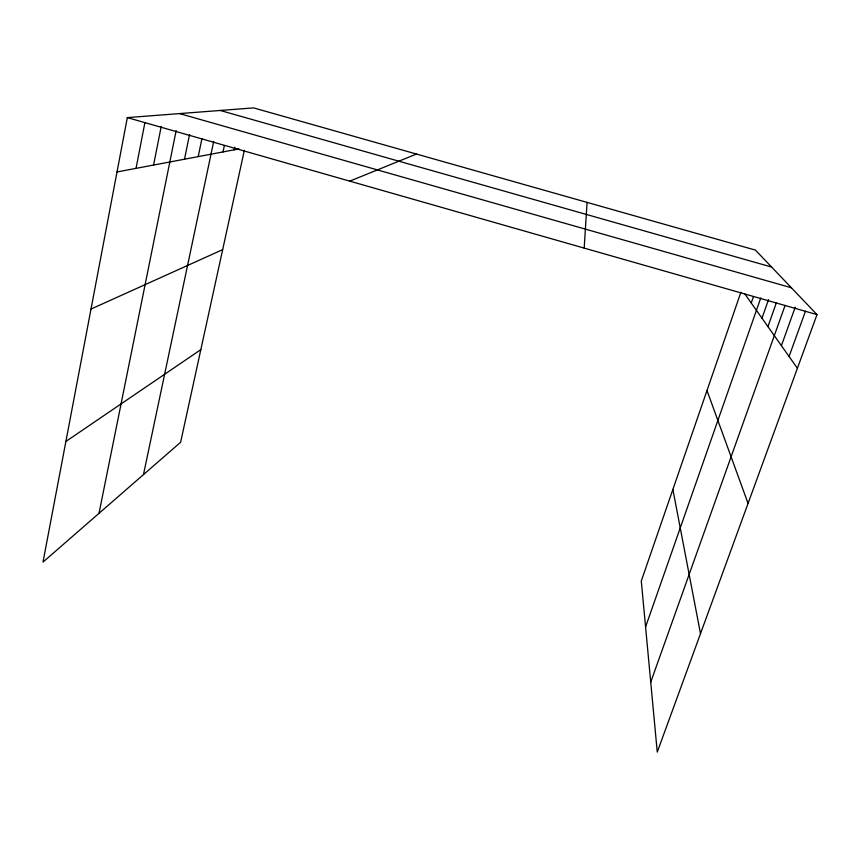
<?xml version="1.0" encoding="UTF-8"?>
<svg xmlns="http://www.w3.org/2000/svg" width="860" height="860" viewBox="0 0 860 860"><rect width="100%" height="100%" fill="white"/><g stroke="black" fill="none" stroke-linecap="round" stroke-linejoin="round"><path stroke-width="1.29" d="M584.187 248.099L587.079 202.39M740.922 292.174L641.291 581.016L657.255 752.102L817 314.61L755.435 250.099L253.614 107.898L127.334 117.605L43 562.096L180.611 442.276L244.347 150.35M136.03 168.367L144.888 122.69M153.575 165.055L161.228 126.42M99.007 513.334L176.16 130.591M184.502 159.207L189.555 134.547M198.198 156.617L201.96 138.546M143.47 474.612L213.721 141.341M223.009 151.93L224.385 145.512M234.285 149.801L234.845 147.232M751.242 303L753.392 296.829M645.58 626.929L760.767 297.979M761.981 318.2L768.55 299.56M767.937 326.606L776.343 302.86M650.73 682.152L785.094 305.397M781.407 345.656L795.231 307.171M789.071 356.502L805.476 311.202M65.897 441.449L200.831 349.644M91.009 309.062L222.665 249.636M349.762 181.137L416.476 154.048M117.024 171.957L239.005 148.909M220.225 110.467L771.603 267.041M179.589 113.595L791.383 287.767M127.334 117.605L817 314.61M744.846 293.959L797.403 368.273M706.995 390.526L748.06 503.433M672.875 489.469L700.502 633.648"/></g></svg>
